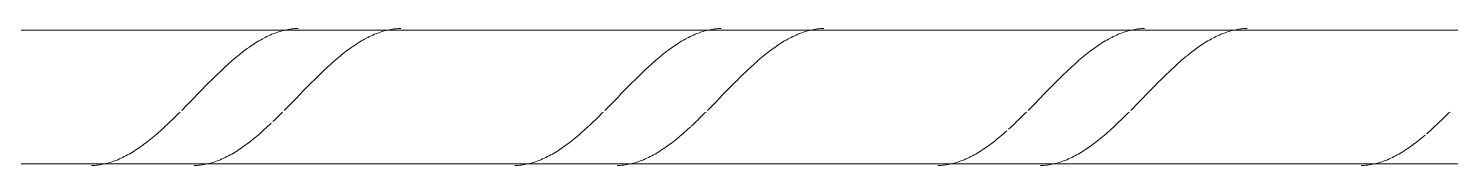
# Model space of a CAD drawing. Header units: inches. Extents: x -15746 to 650, y -81 to 12338.
# Drawn here: x -15741.09 to -15735.77, y -48.68 to -48.16 of the extents above; entities that cross this region are included whole.
import ezdxf

# ---------------------------------------------------------------- set-up
doc = ezdxf.new("R2010")
doc.units = ezdxf.units.IN
doc.header["$MEASUREMENT"] = 0
doc.layers.add('A-WALL', color=113, linetype='Continuous', lineweight=13)
doc.layers.add('A-WALL-PATT', color=111, linetype='Continuous', lineweight=18)

# ---------------------------------------------------------------- blocks, each defined once
blk = doc.blocks.new('FP_240-DETAIL - AT CMU SHELF AT RAMP')
at = {"layer": 'A-WALL', "lineweight": 18}
for p, q in [((17001.1021, -48.1689), (16982.1021, -48.1689)), ((16982.1021, -48.6689), (17001.1021, -48.6689))]:
    blk.add_line(p, q, dxfattribs=at)
at = {"layer": 'A-WALL-PATT', "lineweight": 9}
for p, q in [((16986.1345, -48.1675), (16986.1406, -48.1664)), ((16986.1406, -48.1664), (16986.1467, -48.1654)), ((16986.1467, -48.1654), (16986.1529, -48.1645)), ((16986.1529, -48.1645), (16986.159, -48.1638)), ((16986.159, -48.1638), (16986.1651, -48.1633)), ((16986.1651, -48.1633), (16986.1713, -48.1629)), ((16986.1713, -48.1629), (16986.1774, -48.1627)), ((16986.5184, -48.1675), (16986.5245, -48.1664)), ((16986.5245, -48.1664), (16986.5307, -48.1654)), ((16986.5307, -48.1654), (16986.5368, -48.1645)), ((16986.5368, -48.1645), (16986.5429, -48.1638)), ((16986.5429, -48.1638), (16986.5491, -48.1633)), ((16986.5491, -48.1633), (16986.5552, -48.1629)), ((16986.5552, -48.1629), (16986.5613, -48.1627)), ((16987.7184, -48.1675), (16987.7245, -48.1664)), ((16987.7245, -48.1664), (16987.7307, -48.1654)), ((16987.7307, -48.1654), (16987.7368, -48.1645)), ((16987.7368, -48.1645), (16987.7429, -48.1638)), ((16987.7429, -48.1638), (16987.7491, -48.1633)), ((16987.7491, -48.1633), (16987.7552, -48.1629)), ((16987.7552, -48.1629), (16987.7613, -48.1627)), ((16988.1023, -48.1675), (16988.1084, -48.1664)), ((16988.1084, -48.1664), (16988.1146, -48.1654)), ((16988.1146, -48.1654), (16988.1207, -48.1645)), ((16988.1207, -48.1645), (16988.1268, -48.1638)), ((16988.1268, -48.1638), (16988.133, -48.1633)), ((16988.133, -48.1633), (16988.1391, -48.1629)), ((16988.1391, -48.1629), (16988.1453, -48.1627)), ((16989.3023, -48.1675), (16989.3084, -48.1664)), ((16989.3084, -48.1664), (16989.3146, -48.1654)), ((16989.3146, -48.1654), (16989.3207, -48.1645)), ((16989.3207, -48.1645), (16989.3268, -48.1638)), ((16989.3268, -48.1638), (16989.333, -48.1633)), ((16989.333, -48.1633), (16989.3391, -48.1629)), ((16989.3391, -48.1629), (16989.3453, -48.1627)), ((16989.6862, -48.1675), (16989.6924, -48.1664)), ((16989.6924, -48.1664), (16989.6985, -48.1654)), ((16989.6985, -48.1654), (16989.7046, -48.1645)), ((16989.7046, -48.1645), (16989.7108, -48.1638)), ((16989.7108, -48.1638), (16989.7169, -48.1633)), ((16989.7169, -48.1633), (16989.723, -48.1629)), ((16989.723, -48.1629), (16989.7292, -48.1627)), ((16986.0117, -48.2208), (16986.0179, -48.2169)), ((16986.0179, -48.2169), (16986.024, -48.213)), ((16986.024, -48.213), (16986.0302, -48.2094)), ((16986.0302, -48.2094), (16986.0363, -48.2058)), ((16986.0363, -48.2058), (16986.0424, -48.2024)), ((16986.0424, -48.2024), (16986.047, -48.1999)), ((16986.0486, -48.1991), (16986.0547, -48.1959)), ((16986.0547, -48.1959), (16986.0608, -48.1929)), ((16986.0608, -48.1929), (16986.067, -48.19)), ((16986.067, -48.19), (16986.0731, -48.1872)), ((16986.0731, -48.1872), (16986.0792, -48.1846)), ((16986.0792, -48.1846), (16986.0854, -48.1821)), ((16986.0854, -48.1821), (16986.0915, -48.1798)), ((16986.0915, -48.1798), (16986.0976, -48.1776)), ((16986.0976, -48.1776), (16986.1038, -48.1755)), ((16986.1038, -48.1755), (16986.1099, -48.1736)), ((16986.1099, -48.1736), (16986.1161, -48.1719)), ((16986.1161, -48.1719), (16986.1222, -48.1703)), ((16986.1222, -48.1703), (16986.1283, -48.1688)), ((16986.1283, -48.1688), (16986.1345, -48.1675)), ((16986.3957, -48.2208), (16986.4018, -48.2169)), ((16986.4018, -48.2169), (16986.4079, -48.213)), ((16986.4079, -48.213), (16986.4141, -48.2094)), ((16986.4141, -48.2094), (16986.4202, -48.2058)), ((16986.4202, -48.2058), (16986.4263, -48.2024)), ((16986.4263, -48.2024), (16986.4309, -48.1999)), ((16986.4325, -48.1991), (16986.4386, -48.1959)), ((16986.4386, -48.1959), (16986.4447, -48.1929)), ((16986.4447, -48.1929), (16986.4509, -48.19)), ((16986.4509, -48.19), (16986.457, -48.1872)), ((16986.457, -48.1872), (16986.4632, -48.1846)), ((16986.4632, -48.1846), (16986.4693, -48.1821)), ((16986.4693, -48.1821), (16986.4754, -48.1798)), ((16986.4754, -48.1798), (16986.4816, -48.1776)), ((16986.4816, -48.1776), (16986.4877, -48.1755)), ((16986.4877, -48.1755), (16986.4938, -48.1736)), ((16986.4938, -48.1736), (16986.5, -48.1719)), ((16986.5, -48.1719), (16986.5061, -48.1703)), ((16986.5061, -48.1703), (16986.5122, -48.1688)), ((16986.5122, -48.1688), (16986.5184, -48.1675)), ((16987.5957, -48.2208), (16987.6018, -48.2169)), ((16987.6018, -48.2169), (16987.6079, -48.213)), ((16987.6079, -48.213), (16987.6141, -48.2094)), ((16987.6141, -48.2094), (16987.6202, -48.2058)), ((16987.6202, -48.2058), (16987.6263, -48.2024)), ((16987.6263, -48.2024), (16987.6309, -48.1999)), ((16987.6325, -48.1991), (16987.6386, -48.1959)), ((16987.6386, -48.1959), (16987.6447, -48.1929)), ((16987.6447, -48.1929), (16987.6509, -48.19)), ((16987.6509, -48.19), (16987.657, -48.1872)), ((16987.657, -48.1872), (16987.6632, -48.1846)), ((16987.6632, -48.1846), (16987.6693, -48.1821)), ((16987.6693, -48.1821), (16987.6754, -48.1798)), ((16987.6754, -48.1798), (16987.6816, -48.1776)), ((16987.6816, -48.1776), (16987.6877, -48.1755)), ((16987.6877, -48.1755), (16987.6938, -48.1736)), ((16987.6938, -48.1736), (16987.7, -48.1719)), ((16987.7, -48.1719), (16987.7061, -48.1703)), ((16987.7061, -48.1703), (16987.7122, -48.1688)), ((16987.7122, -48.1688), (16987.7184, -48.1675)), ((16987.9796, -48.2208), (16987.9857, -48.2169)), ((16987.9857, -48.2169), (16987.9919, -48.213)), ((16987.9919, -48.213), (16987.998, -48.2094)), ((16987.998, -48.2094), (16988.0041, -48.2058)), ((16988.0041, -48.2058), (16988.0103, -48.2024)), ((16988.0103, -48.2024), (16988.0148, -48.1999)), ((16988.0164, -48.1991), (16988.0225, -48.1959)), ((16988.0225, -48.1959), (16988.0287, -48.1929)), ((16988.0287, -48.1929), (16988.0348, -48.19)), ((16988.0348, -48.19), (16988.0409, -48.1872)), ((16988.0409, -48.1872), (16988.0471, -48.1846)), ((16988.0471, -48.1846), (16988.0532, -48.1821)), ((16988.0532, -48.1821), (16988.0593, -48.1798)), ((16988.0593, -48.1798), (16988.0655, -48.1776)), ((16988.0655, -48.1776), (16988.0716, -48.1755)), ((16988.0716, -48.1755), (16988.0778, -48.1736)), ((16988.0778, -48.1736), (16988.0839, -48.1719)), ((16988.0839, -48.1719), (16988.09, -48.1703)), ((16988.09, -48.1703), (16988.0962, -48.1688)), ((16988.0962, -48.1688), (16988.1023, -48.1675)), ((16989.1796, -48.2208), (16989.1857, -48.2169)), ((16989.1857, -48.2169), (16989.1919, -48.213)), ((16989.1919, -48.213), (16989.198, -48.2094)), ((16989.198, -48.2094), (16989.2041, -48.2058)), ((16989.2041, -48.2058), (16989.2103, -48.2024)), ((16989.2103, -48.2024), (16989.2148, -48.1999)), ((16989.2164, -48.1991), (16989.2225, -48.1959)), ((16989.2225, -48.1959), (16989.2287, -48.1929)), ((16989.2287, -48.1929), (16989.2348, -48.19)), ((16989.2348, -48.19), (16989.2409, -48.1872)), ((16989.2409, -48.1872), (16989.2471, -48.1846)), ((16989.2471, -48.1846), (16989.2532, -48.1821)), ((16989.2532, -48.1821), (16989.2593, -48.1798)), ((16989.2593, -48.1798), (16989.2655, -48.1776)), ((16989.2655, -48.1776), (16989.2716, -48.1755)), ((16989.2716, -48.1755), (16989.2778, -48.1736)), ((16989.2778, -48.1736), (16989.2839, -48.1719)), ((16989.2839, -48.1719), (16989.29, -48.1703)), ((16989.29, -48.1703), (16989.2962, -48.1688)), ((16989.2962, -48.1688), (16989.3023, -48.1675)), ((16989.5635, -48.2208), (16989.5696, -48.2169)), ((16989.5696, -48.2169), (16989.5758, -48.213)), ((16989.5758, -48.213), (16989.5819, -48.2094)), ((16989.5819, -48.2094), (16989.588, -48.2058)), ((16989.588, -48.2058), (16989.5942, -48.2024)), ((16989.5942, -48.2024), (16989.5987, -48.1999)), ((16989.6003, -48.1991), (16989.6065, -48.1959)), ((16989.6065, -48.1959), (16989.6126, -48.1929)), ((16989.6126, -48.1929), (16989.6187, -48.19)), ((16989.6187, -48.19), (16989.6249, -48.1872)), ((16989.6249, -48.1872), (16989.631, -48.1846)), ((16989.631, -48.1846), (16989.6371, -48.1821)), ((16989.6371, -48.1821), (16989.6433, -48.1798)), ((16989.6433, -48.1798), (16989.6494, -48.1776)), ((16989.6494, -48.1776), (16989.6555, -48.1755)), ((16989.6555, -48.1755), (16989.6617, -48.1736)), ((16989.6617, -48.1736), (16989.6678, -48.1719)), ((16989.6678, -48.1719), (16989.6739, -48.1703)), ((16989.6739, -48.1703), (16989.6801, -48.1688)), ((16989.6801, -48.1688), (16989.6862, -48.1675)), ((16985.9381, -48.2765), (16985.9442, -48.2713)), ((16985.9442, -48.2713), (16985.9504, -48.2662)), ((16985.9504, -48.2662), (16985.9565, -48.2612)), ((16985.9565, -48.2612), (16985.9627, -48.2563)), ((16985.9627, -48.2563), (16985.9688, -48.2515)), ((16985.9688, -48.2515), (16985.9749, -48.2468)), ((16985.9749, -48.2468), (16985.9811, -48.2422)), ((16985.9811, -48.2422), (16985.9872, -48.2377)), ((16985.9872, -48.2377), (16985.9915, -48.2346)), ((16985.9933, -48.2333), (16985.9995, -48.229)), ((16985.9995, -48.229), (16986.0056, -48.2248)), ((16986.0056, -48.2248), (16986.0117, -48.2208)), ((16986.322, -48.2765), (16986.3282, -48.2713)), ((16986.3282, -48.2713), (16986.3343, -48.2662)), ((16986.3343, -48.2662), (16986.3404, -48.2612)), ((16986.3404, -48.2612), (16986.3466, -48.2563)), ((16986.3466, -48.2563), (16986.3527, -48.2515)), ((16986.3527, -48.2515), (16986.3588, -48.2468)), ((16986.3588, -48.2468), (16986.365, -48.2422)), ((16986.365, -48.2422), (16986.3709, -48.2378)), ((16986.3711, -48.2377), (16986.3773, -48.2333)), ((16986.3773, -48.2333), (16986.3834, -48.229)), ((16986.3834, -48.229), (16986.3895, -48.2248)), ((16986.3895, -48.2248), (16986.3957, -48.2208)), ((16987.522, -48.2765), (16987.5282, -48.2713)), ((16987.5282, -48.2713), (16987.5343, -48.2662)), ((16987.5343, -48.2662), (16987.5404, -48.2612)), ((16987.5404, -48.2612), (16987.5466, -48.2563)), ((16987.5466, -48.2563), (16987.5527, -48.2515)), ((16987.5527, -48.2515), (16987.5573, -48.2479)), ((16987.5588, -48.2468), (16987.565, -48.2422)), ((16987.565, -48.2422), (16987.5711, -48.2377)), ((16987.5711, -48.2377), (16987.5773, -48.2333)), ((16987.5773, -48.2333), (16987.5834, -48.229)), ((16987.5834, -48.229), (16987.5895, -48.2248)), ((16987.5895, -48.2248), (16987.5957, -48.2208)), ((16987.9059, -48.2765), (16987.9121, -48.2713)), ((16987.9121, -48.2713), (16987.9182, -48.2662)), ((16987.9182, -48.2662), (16987.9244, -48.2612)), ((16987.9244, -48.2612), (16987.9305, -48.2563)), ((16987.9305, -48.2563), (16987.9366, -48.2515)), ((16987.937, -48.2512), (16987.9428, -48.2468)), ((16987.9428, -48.2468), (16987.9489, -48.2422)), ((16987.9489, -48.2422), (16987.955, -48.2377)), ((16987.955, -48.2377), (16987.9612, -48.2333)), ((16987.9612, -48.2333), (16987.9673, -48.229)), ((16987.9673, -48.229), (16987.9734, -48.2248)), ((16987.9734, -48.2248), (16987.9796, -48.2208)), ((16989.1059, -48.2765), (16989.1121, -48.2713)), ((16989.1121, -48.2713), (16989.1182, -48.2662)), ((16989.1182, -48.2662), (16989.1243, -48.2613)), ((16989.1244, -48.2612), (16989.1305, -48.2563)), ((16989.1305, -48.2563), (16989.1366, -48.2515)), ((16989.1366, -48.2515), (16989.1428, -48.2468)), ((16989.1428, -48.2468), (16989.1489, -48.2422)), ((16989.1489, -48.2422), (16989.155, -48.2377)), ((16989.155, -48.2377), (16989.1612, -48.2333)), ((16989.1612, -48.2333), (16989.1673, -48.229)), ((16989.1673, -48.229), (16989.1734, -48.2248)), ((16989.1734, -48.2248), (16989.1796, -48.2208)), ((16989.4899, -48.2765), (16989.496, -48.2713)), ((16989.496, -48.2713), (16989.5021, -48.2662)), ((16989.5042, -48.2645), (16989.5083, -48.2612)), ((16989.5083, -48.2612), (16989.5144, -48.2563)), ((16989.5144, -48.2563), (16989.5205, -48.2515)), ((16989.5205, -48.2515), (16989.5267, -48.2468)), ((16989.5267, -48.2468), (16989.5328, -48.2422)), ((16989.5328, -48.2422), (16989.539, -48.2377)), ((16989.539, -48.2377), (16989.5451, -48.2333)), ((16989.5451, -48.2333), (16989.5512, -48.229)), ((16989.5512, -48.229), (16989.5574, -48.2248)), ((16989.5574, -48.2248), (16989.5635, -48.2208)), ((16985.8829, -48.3267), (16985.889, -48.3208)), ((16985.889, -48.3208), (16985.8952, -48.315)), ((16985.8952, -48.315), (16985.9013, -48.3093)), ((16985.9013, -48.3093), (16985.9074, -48.3037)), ((16985.9074, -48.3037), (16985.9136, -48.2981)), ((16985.9136, -48.2981), (16985.9197, -48.2926)), ((16985.9197, -48.2926), (16985.9258, -48.2871)), ((16985.9258, -48.2871), (16985.932, -48.2818)), ((16985.932, -48.2818), (16985.9381, -48.2765)), ((16986.2668, -48.3267), (16986.2729, -48.3208)), ((16986.2729, -48.3208), (16986.2791, -48.315)), ((16986.2791, -48.315), (16986.2852, -48.3093)), ((16986.2852, -48.3093), (16986.2914, -48.3037)), ((16986.2914, -48.3037), (16986.2975, -48.2981)), ((16986.2975, -48.2981), (16986.3036, -48.2926)), ((16986.3036, -48.2926), (16986.3098, -48.2871)), ((16986.3098, -48.2871), (16986.3159, -48.2818)), ((16986.3159, -48.2818), (16986.322, -48.2765)), ((16987.4668, -48.3267), (16987.4729, -48.3208)), ((16987.4729, -48.3208), (16987.4791, -48.315)), ((16987.4791, -48.315), (16987.4852, -48.3093)), ((16987.4852, -48.3093), (16987.4914, -48.3037)), ((16987.4914, -48.3037), (16987.4975, -48.2981)), ((16987.4975, -48.2981), (16987.5036, -48.2926)), ((16987.5036, -48.2926), (16987.5098, -48.2871)), ((16987.5098, -48.2871), (16987.5159, -48.2818)), ((16987.5159, -48.2818), (16987.522, -48.2765)), ((16987.8507, -48.3267), (16987.8569, -48.3208)), ((16987.8569, -48.3208), (16987.863, -48.315)), ((16987.863, -48.315), (16987.8691, -48.3093)), ((16987.8691, -48.3093), (16987.8753, -48.3037)), ((16987.8753, -48.3037), (16987.8814, -48.2981)), ((16987.8814, -48.2981), (16987.8875, -48.2926)), ((16987.8875, -48.2926), (16987.8937, -48.2871)), ((16987.8937, -48.2871), (16987.8998, -48.2818)), ((16987.8998, -48.2818), (16987.9059, -48.2765)), ((16989.0507, -48.3267), (16989.0569, -48.3208)), ((16989.0569, -48.3208), (16989.063, -48.315)), ((16989.063, -48.315), (16989.0691, -48.3093)), ((16989.0691, -48.3093), (16989.0753, -48.3037)), ((16989.0753, -48.3037), (16989.0814, -48.2981)), ((16989.0814, -48.2981), (16989.0875, -48.2926)), ((16989.0875, -48.2926), (16989.0937, -48.2871)), ((16989.0937, -48.2871), (16989.0998, -48.2818)), ((16989.0998, -48.2818), (16989.1059, -48.2765)), ((16989.4346, -48.3267), (16989.4408, -48.3208)), ((16989.4408, -48.3208), (16989.4469, -48.315)), ((16989.4469, -48.315), (16989.4531, -48.3093)), ((16989.4531, -48.3093), (16989.4592, -48.3037)), ((16989.4592, -48.3037), (16989.4653, -48.2981)), ((16989.4653, -48.2981), (16989.4715, -48.2926)), ((16989.4715, -48.2926), (16989.4776, -48.2871)), ((16989.4776, -48.2871), (16989.4837, -48.2818)), ((16989.4837, -48.2818), (16989.4899, -48.2765)), ((16985.8277, -48.3813), (16985.8338, -48.3751)), ((16985.8338, -48.3751), (16985.8399, -48.3689)), ((16985.8399, -48.3689), (16985.8461, -48.3627)), ((16985.8461, -48.3627), (16985.8522, -48.3566)), ((16985.8522, -48.3566), (16985.8583, -48.3505)), ((16985.8583, -48.3505), (16985.8645, -48.3445)), ((16985.8645, -48.3445), (16985.8706, -48.3385)), ((16985.8706, -48.3385), (16985.8768, -48.3326)), ((16985.8768, -48.3326), (16985.8829, -48.3267)), ((16986.2116, -48.3813), (16986.2177, -48.3751)), ((16986.2177, -48.3751), (16986.2239, -48.3689)), ((16986.2239, -48.3689), (16986.23, -48.3627)), ((16986.23, -48.3627), (16986.2361, -48.3566)), ((16986.2361, -48.3566), (16986.2423, -48.3505)), ((16986.2423, -48.3505), (16986.2484, -48.3445)), ((16986.2484, -48.3445), (16986.2545, -48.3385)), ((16986.2545, -48.3385), (16986.2607, -48.3326)), ((16986.2607, -48.3326), (16986.2668, -48.3267)), ((16987.4116, -48.3813), (16987.4177, -48.3751)), ((16987.4177, -48.3751), (16987.4239, -48.3689)), ((16987.4239, -48.3689), (16987.43, -48.3627)), ((16987.43, -48.3627), (16987.4361, -48.3566)), ((16987.4361, -48.3566), (16987.4423, -48.3505)), ((16987.4423, -48.3505), (16987.4484, -48.3445)), ((16987.4484, -48.3445), (16987.4545, -48.3385)), ((16987.4545, -48.3385), (16987.4607, -48.3326)), ((16987.4607, -48.3326), (16987.4668, -48.3267)), ((16987.7955, -48.3813), (16987.8016, -48.3751)), ((16987.8016, -48.3751), (16987.8078, -48.3689)), ((16987.8078, -48.3689), (16987.8139, -48.3627)), ((16987.8139, -48.3627), (16987.82, -48.3566)), ((16987.82, -48.3566), (16987.8262, -48.3505)), ((16987.8262, -48.3505), (16987.8323, -48.3445)), ((16987.8323, -48.3445), (16987.8385, -48.3385)), ((16987.8385, -48.3385), (16987.8446, -48.3326)), ((16987.8446, -48.3326), (16987.8507, -48.3267)), ((16988.9955, -48.3813), (16989.0016, -48.3751)), ((16989.0016, -48.3751), (16989.0078, -48.3689)), ((16989.0078, -48.3689), (16989.0139, -48.3627)), ((16989.0139, -48.3627), (16989.02, -48.3566)), ((16989.02, -48.3566), (16989.0262, -48.3505)), ((16989.0262, -48.3505), (16989.0323, -48.3445)), ((16989.0323, -48.3445), (16989.0385, -48.3385)), ((16989.0385, -48.3385), (16989.0446, -48.3326)), ((16989.0446, -48.3326), (16989.0507, -48.3267)), ((16989.3794, -48.3813), (16989.3856, -48.3751)), ((16989.3856, -48.3751), (16989.3917, -48.3689)), ((16989.3917, -48.3689), (16989.3978, -48.3627)), ((16989.3978, -48.3627), (16989.404, -48.3566)), ((16989.404, -48.3566), (16989.4101, -48.3505)), ((16989.4101, -48.3505), (16989.4162, -48.3445)), ((16989.4162, -48.3445), (16989.4224, -48.3385)), ((16989.4224, -48.3385), (16989.4285, -48.3326)), ((16989.4285, -48.3326), (16989.4346, -48.3267)), ((16985.7724, -48.4377), (16985.7786, -48.4315)), ((16985.7786, -48.4315), (16985.7847, -48.4252)), ((16985.7847, -48.4252), (16985.7908, -48.4189)), ((16985.7908, -48.4189), (16985.797, -48.4126)), ((16985.797, -48.4126), (16985.8031, -48.4063)), ((16985.8031, -48.4063), (16985.8093, -48.4)), ((16985.8093, -48.4), (16985.8154, -48.3938)), ((16985.8154, -48.3938), (16985.8215, -48.3875)), ((16985.8215, -48.3875), (16985.8277, -48.3813)), ((16986.1564, -48.4377), (16986.1625, -48.4315)), ((16986.1625, -48.4315), (16986.1686, -48.4252)), ((16986.1686, -48.4252), (16986.1748, -48.4189)), ((16986.1748, -48.4189), (16986.1809, -48.4126)), ((16986.1809, -48.4126), (16986.187, -48.4063)), ((16986.187, -48.4063), (16986.1932, -48.4)), ((16986.1932, -48.4), (16986.1993, -48.3938)), ((16986.1993, -48.3938), (16986.2054, -48.3875)), ((16986.2054, -48.3875), (16986.2116, -48.3813)), ((16987.3564, -48.4377), (16987.3625, -48.4315)), ((16987.3625, -48.4315), (16987.3686, -48.4252)), ((16987.3686, -48.4252), (16987.3748, -48.4189)), ((16987.3748, -48.4189), (16987.3809, -48.4126)), ((16987.3809, -48.4126), (16987.387, -48.4063)), ((16987.387, -48.4063), (16987.3932, -48.4)), ((16987.3932, -48.4), (16987.3993, -48.3938)), ((16987.3993, -48.3938), (16987.4054, -48.3875)), ((16987.4054, -48.3875), (16987.4116, -48.3813)), ((16987.7403, -48.4377), (16987.7464, -48.4315)), ((16987.7464, -48.4315), (16987.7526, -48.4252)), ((16987.7526, -48.4252), (16987.7587, -48.4189)), ((16987.7587, -48.4189), (16987.7648, -48.4126)), ((16987.7648, -48.4126), (16987.771, -48.4063)), ((16987.771, -48.4063), (16987.7771, -48.4)), ((16987.7771, -48.4), (16987.7832, -48.3938)), ((16987.7832, -48.3938), (16987.7894, -48.3875)), ((16987.7894, -48.3875), (16987.7955, -48.3813)), ((16988.9403, -48.4377), (16988.9464, -48.4315)), ((16988.9464, -48.4315), (16988.9526, -48.4252)), ((16988.9526, -48.4252), (16988.9587, -48.4189)), ((16988.9587, -48.4189), (16988.9648, -48.4126)), ((16988.9648, -48.4126), (16988.971, -48.4063)), ((16988.971, -48.4063), (16988.9771, -48.4)), ((16988.9771, -48.4), (16988.9832, -48.3938)), ((16988.9832, -48.3938), (16988.9894, -48.3875)), ((16988.9894, -48.3875), (16988.9955, -48.3813)), ((16989.3242, -48.4377), (16989.3303, -48.4315)), ((16989.3303, -48.4315), (16989.3365, -48.4252)), ((16989.3365, -48.4252), (16989.3426, -48.4189)), ((16989.3426, -48.4189), (16989.3487, -48.4126)), ((16989.3487, -48.4126), (16989.3549, -48.4063)), ((16989.3549, -48.4063), (16989.361, -48.4)), ((16989.361, -48.4), (16989.3672, -48.3938)), ((16989.3672, -48.3938), (16989.3733, -48.3875)), ((16989.3733, -48.3875), (16989.3794, -48.3813)), ((16985.7234, -48.4872), (16985.7295, -48.4812)), ((16985.7295, -48.4812), (16985.7356, -48.475)), ((16985.7418, -48.4689), (16985.7479, -48.4627)), ((16985.7479, -48.4627), (16985.754, -48.4565)), ((16985.754, -48.4565), (16985.7602, -48.4503)), ((16985.7602, -48.4503), (16985.7663, -48.444)), ((16985.7663, -48.444), (16985.7724, -48.4377)), ((16986.1073, -48.4872), (16986.1134, -48.4812)), ((16986.1134, -48.4812), (16986.1195, -48.475)), ((16986.1257, -48.4689), (16986.1318, -48.4627)), ((16986.1318, -48.4627), (16986.138, -48.4565)), ((16986.138, -48.4565), (16986.1441, -48.4503)), ((16986.1441, -48.4503), (16986.1502, -48.444)), ((16986.1502, -48.444), (16986.1564, -48.4377)), ((16987.3073, -48.4872), (16987.3134, -48.4812)), ((16987.3134, -48.4812), (16987.3195, -48.475)), ((16987.3257, -48.4689), (16987.3318, -48.4627)), ((16987.3318, -48.4627), (16987.338, -48.4565)), ((16987.338, -48.4565), (16987.3441, -48.4503)), ((16987.3441, -48.4503), (16987.3502, -48.444)), ((16987.3502, -48.444), (16987.3564, -48.4377)), ((16987.6912, -48.4872), (16987.6973, -48.4812)), ((16987.6973, -48.4812), (16987.7035, -48.475)), ((16987.7096, -48.4689), (16987.7157, -48.4627)), ((16987.7157, -48.4627), (16987.7219, -48.4565)), ((16987.7219, -48.4565), (16987.728, -48.4503)), ((16987.728, -48.4503), (16987.7341, -48.444)), ((16987.7341, -48.444), (16987.7403, -48.4377)), ((16988.8912, -48.4872), (16988.8973, -48.4812)), ((16988.8973, -48.4812), (16988.9035, -48.475)), ((16988.9096, -48.4689), (16988.9157, -48.4627)), ((16988.9157, -48.4627), (16988.9219, -48.4565)), ((16988.9219, -48.4565), (16988.928, -48.4503)), ((16988.928, -48.4503), (16988.9341, -48.444)), ((16988.9341, -48.444), (16988.9403, -48.4377)), ((16989.2751, -48.4872), (16989.2812, -48.4812)), ((16989.2812, -48.4812), (16989.2874, -48.475)), ((16989.2935, -48.4689), (16989.2997, -48.4627)), ((16989.2997, -48.4627), (16989.3058, -48.4565)), ((16989.3058, -48.4565), (16989.3119, -48.4503)), ((16989.3119, -48.4503), (16989.3181, -48.444)), ((16989.3181, -48.444), (16989.3242, -48.4377)), ((16990.4751, -48.4872), (16990.4812, -48.4812)), ((16990.4812, -48.4812), (16990.4874, -48.475)), ((16985.6681, -48.5397), (16985.6743, -48.5341)), ((16985.6743, -48.5341), (16985.6804, -48.5285)), ((16985.6804, -48.5285), (16985.6865, -48.5227)), ((16985.6865, -48.5227), (16985.6927, -48.517)), ((16985.6927, -48.517), (16985.6988, -48.5111)), ((16985.6992, -48.5107), (16985.7049, -48.5052)), ((16985.7049, -48.5052), (16985.7111, -48.4993)), ((16985.7111, -48.4993), (16985.7172, -48.4933)), ((16985.7172, -48.4933), (16985.7234, -48.4872)), ((16986.052, -48.5397), (16986.0582, -48.5341)), ((16986.0582, -48.5341), (16986.0643, -48.5285)), ((16986.0643, -48.5285), (16986.0705, -48.5227)), ((16986.0705, -48.5227), (16986.0766, -48.517)), ((16986.0827, -48.5111), (16986.0889, -48.5052)), ((16986.0889, -48.5052), (16986.095, -48.4993)), ((16986.095, -48.4993), (16986.1011, -48.4933)), ((16986.1011, -48.4933), (16986.1073, -48.4872)), ((16987.252, -48.5397), (16987.2582, -48.5341)), ((16987.2582, -48.5341), (16987.2643, -48.5285)), ((16987.2664, -48.5266), (16987.2705, -48.5227)), ((16987.2705, -48.5227), (16987.2766, -48.517)), ((16987.2766, -48.517), (16987.2827, -48.5111)), ((16987.2827, -48.5111), (16987.2889, -48.5052)), ((16987.2889, -48.5052), (16987.295, -48.4993)), ((16987.295, -48.4993), (16987.3011, -48.4933)), ((16987.3011, -48.4933), (16987.3073, -48.4872)), ((16987.636, -48.5397), (16987.6421, -48.5341)), ((16987.6421, -48.5341), (16987.6462, -48.5304)), ((16987.6482, -48.5285), (16987.6544, -48.5227)), ((16987.6544, -48.5227), (16987.6605, -48.517)), ((16987.6605, -48.517), (16987.6666, -48.5111)), ((16987.6666, -48.5111), (16987.6728, -48.5052)), ((16987.6728, -48.5052), (16987.6789, -48.4993)), ((16987.6789, -48.4993), (16987.6851, -48.4933)), ((16987.6851, -48.4933), (16987.6912, -48.4872)), ((16988.836, -48.5397), (16988.8421, -48.5341)), ((16988.8421, -48.5341), (16988.8482, -48.5285)), ((16988.8482, -48.5285), (16988.8544, -48.5227)), ((16988.8544, -48.5227), (16988.8605, -48.517)), ((16988.8605, -48.517), (16988.8666, -48.5111)), ((16988.8666, -48.5111), (16988.8728, -48.5052)), ((16988.8728, -48.5052), (16988.8789, -48.4993)), ((16988.8789, -48.4993), (16988.8851, -48.4933)), ((16988.8851, -48.4933), (16988.8912, -48.4872)), ((16989.2199, -48.5397), (16989.226, -48.5341)), ((16989.226, -48.5341), (16989.2322, -48.5285)), ((16989.2322, -48.5285), (16989.2383, -48.5227)), ((16989.2383, -48.5227), (16989.2444, -48.517)), ((16989.2444, -48.517), (16989.2506, -48.5111)), ((16989.2506, -48.5111), (16989.2567, -48.5052)), ((16989.2567, -48.5052), (16989.2628, -48.4993)), ((16989.2628, -48.4993), (16989.269, -48.4933)), ((16989.269, -48.4933), (16989.2751, -48.4872)), ((16990.4199, -48.5397), (16990.426, -48.5341)), ((16990.426, -48.5341), (16990.4322, -48.5285)), ((16990.4322, -48.5285), (16990.4383, -48.5227)), ((16990.4383, -48.5227), (16990.4444, -48.517)), ((16990.4444, -48.517), (16990.4506, -48.5111)), ((16990.4506, -48.5111), (16990.4567, -48.5052)), ((16990.4567, -48.5052), (16990.4628, -48.4993)), ((16990.4628, -48.4993), (16990.469, -48.4933)), ((16990.469, -48.4933), (16990.4751, -48.4872)), ((16985.6006, -48.5956), (16985.6068, -48.591)), ((16985.6068, -48.591), (16985.6129, -48.5863)), ((16985.6129, -48.5863), (16985.619, -48.5815)), ((16985.619, -48.5815), (16985.6252, -48.5766)), ((16985.6252, -48.5766), (16985.6313, -48.5716)), ((16985.6313, -48.5716), (16985.6375, -48.5665)), ((16985.6375, -48.5665), (16985.6436, -48.5613)), ((16985.6436, -48.5613), (16985.6497, -48.556)), ((16985.6497, -48.556), (16985.6559, -48.5506)), ((16985.6559, -48.5506), (16985.662, -48.5452)), ((16985.662, -48.5452), (16985.6681, -48.5397)), ((16985.9846, -48.5956), (16985.9907, -48.591)), ((16985.9907, -48.591), (16985.9968, -48.5863)), ((16985.9968, -48.5863), (16986.003, -48.5815)), ((16986.003, -48.5815), (16986.0091, -48.5766)), ((16986.0091, -48.5766), (16986.0152, -48.5716)), ((16986.0152, -48.5716), (16986.0214, -48.5665)), ((16986.0214, -48.5665), (16986.0275, -48.5613)), ((16986.0275, -48.5613), (16986.0336, -48.556)), ((16986.0336, -48.556), (16986.0398, -48.5506)), ((16986.0398, -48.5506), (16986.0459, -48.5452)), ((16986.0459, -48.5452), (16986.052, -48.5397)), ((16987.1846, -48.5956), (16987.1907, -48.591)), ((16987.1907, -48.591), (16987.1968, -48.5863)), ((16987.1968, -48.5863), (16987.203, -48.5815)), ((16987.203, -48.5815), (16987.2091, -48.5766)), ((16987.2091, -48.5766), (16987.2152, -48.5716)), ((16987.2152, -48.5716), (16987.2214, -48.5665)), ((16987.2214, -48.5665), (16987.2275, -48.5613)), ((16987.2275, -48.5613), (16987.2336, -48.556)), ((16987.2336, -48.556), (16987.2398, -48.5506)), ((16987.2398, -48.5506), (16987.2459, -48.5452)), ((16987.2459, -48.5452), (16987.252, -48.5397)), ((16987.5685, -48.5956), (16987.5746, -48.591)), ((16987.5746, -48.591), (16987.5807, -48.5863)), ((16987.5807, -48.5863), (16987.5869, -48.5815)), ((16987.5869, -48.5815), (16987.593, -48.5766)), ((16987.593, -48.5766), (16987.5992, -48.5716)), ((16987.5992, -48.5716), (16987.6053, -48.5665)), ((16987.6053, -48.5665), (16987.6114, -48.5613)), ((16987.6114, -48.5613), (16987.6176, -48.556)), ((16987.6176, -48.556), (16987.6237, -48.5506)), ((16987.6237, -48.5506), (16987.6298, -48.5452)), ((16987.6298, -48.5452), (16987.636, -48.5397)), ((16988.7685, -48.5956), (16988.7746, -48.591)), ((16988.7746, -48.591), (16988.7807, -48.5863)), ((16988.7807, -48.5863), (16988.7869, -48.5815)), ((16988.7869, -48.5815), (16988.793, -48.5766)), ((16988.793, -48.5766), (16988.7992, -48.5716)), ((16988.7992, -48.5716), (16988.8053, -48.5665)), ((16988.8053, -48.5665), (16988.8114, -48.5613)), ((16988.8114, -48.5613), (16988.8176, -48.556)), ((16988.8176, -48.556), (16988.8237, -48.5506)), ((16988.8237, -48.5506), (16988.8298, -48.5452)), ((16989.1524, -48.5956), (16989.1585, -48.591)), ((16989.1585, -48.591), (16989.1647, -48.5863)), ((16989.1647, -48.5863), (16989.1708, -48.5815)), ((16989.1708, -48.5815), (16989.1769, -48.5766)), ((16989.1769, -48.5766), (16989.1831, -48.5716)), ((16989.1831, -48.5716), (16989.1892, -48.5665)), ((16989.1892, -48.5665), (16989.1953, -48.5613)), ((16989.1953, -48.5613), (16989.2015, -48.556)), ((16989.2015, -48.556), (16989.2076, -48.5506)), ((16989.2076, -48.5506), (16989.2126, -48.5462)), ((16989.2138, -48.5452), (16989.2199, -48.5397)), ((16990.3524, -48.5956), (16990.3585, -48.591)), ((16990.3585, -48.591), (16990.3647, -48.5863)), ((16990.3647, -48.5863), (16990.3708, -48.5815)), ((16990.3708, -48.5815), (16990.3769, -48.5766)), ((16990.3769, -48.5766), (16990.3831, -48.5716)), ((16990.3831, -48.5716), (16990.3892, -48.5665)), ((16990.3892, -48.5665), (16990.3953, -48.5613)), ((16990.4015, -48.556), (16990.4076, -48.5506)), ((16990.4076, -48.5506), (16990.4138, -48.5452)), ((16990.4138, -48.5452), (16990.4199, -48.5397)), ((16985.5147, -48.6478), (16985.5209, -48.6449)), ((16985.5209, -48.6449), (16985.527, -48.6419)), ((16985.527, -48.6419), (16985.5331, -48.6387)), ((16985.5331, -48.6387), (16985.5393, -48.6354)), ((16985.5393, -48.6354), (16985.5454, -48.632)), ((16985.5454, -48.632), (16985.5515, -48.6284)), ((16985.5515, -48.6284), (16985.5577, -48.6247)), ((16985.5577, -48.6247), (16985.5638, -48.6209)), ((16985.5638, -48.6209), (16985.57, -48.617)), ((16985.57, -48.617), (16985.5761, -48.6129)), ((16985.5761, -48.6129), (16985.5822, -48.6088)), ((16985.5822, -48.6088), (16985.5884, -48.6045)), ((16985.5884, -48.6045), (16985.5945, -48.6001)), ((16985.5945, -48.6001), (16985.6006, -48.5956)), ((16985.8987, -48.6478), (16985.9048, -48.6449)), ((16985.9048, -48.6449), (16985.9109, -48.6419)), ((16985.9109, -48.6419), (16985.9171, -48.6387)), ((16985.9171, -48.6387), (16985.9232, -48.6354)), ((16985.9232, -48.6354), (16985.9293, -48.632)), ((16985.9293, -48.632), (16985.9355, -48.6284)), ((16985.9355, -48.6284), (16985.9416, -48.6247)), ((16985.9416, -48.6247), (16985.9477, -48.6209)), ((16985.9477, -48.6209), (16985.9539, -48.617)), ((16985.9539, -48.617), (16985.96, -48.6129)), ((16985.96, -48.6129), (16985.9661, -48.6088)), ((16985.9661, -48.6088), (16985.9723, -48.6045)), ((16985.9723, -48.6045), (16985.9784, -48.6001)), ((16985.9784, -48.6001), (16985.9846, -48.5956)), ((16987.0987, -48.6478), (16987.1048, -48.6449)), ((16987.1048, -48.6449), (16987.1109, -48.6419)), ((16987.1109, -48.6419), (16987.1171, -48.6387)), ((16987.1171, -48.6387), (16987.1232, -48.6354)), ((16987.1232, -48.6354), (16987.1293, -48.632)), ((16987.1293, -48.632), (16987.1355, -48.6284)), ((16987.1355, -48.6284), (16987.1416, -48.6247)), ((16987.1416, -48.6247), (16987.1477, -48.6209)), ((16987.1477, -48.6209), (16987.1539, -48.617)), ((16987.1539, -48.617), (16987.16, -48.6129)), ((16987.16, -48.6129), (16987.1661, -48.6088)), ((16987.1661, -48.6088), (16987.1723, -48.6045)), ((16987.1723, -48.6045), (16987.1784, -48.6001)), ((16987.1784, -48.6001), (16987.1846, -48.5956)), ((16987.4826, -48.6478), (16987.4887, -48.6449)), ((16987.4887, -48.6449), (16987.4948, -48.6419)), ((16987.4948, -48.6419), (16987.501, -48.6387)), ((16987.501, -48.6387), (16987.5071, -48.6354)), ((16987.5071, -48.6354), (16987.5133, -48.632)), ((16987.5133, -48.632), (16987.5194, -48.6284)), ((16987.5194, -48.6284), (16987.5255, -48.6247)), ((16987.5255, -48.6247), (16987.5317, -48.6209)), ((16987.5317, -48.6209), (16987.5378, -48.617)), ((16987.5378, -48.617), (16987.5439, -48.6129)), ((16987.5439, -48.6129), (16987.5501, -48.6088)), ((16987.5501, -48.6088), (16987.5562, -48.6045)), ((16987.5562, -48.6045), (16987.5623, -48.6001)), ((16987.5623, -48.6001), (16987.5685, -48.5956)), ((16988.6826, -48.6478), (16988.6887, -48.6449)), ((16988.6887, -48.6449), (16988.6948, -48.6419)), ((16988.6948, -48.6419), (16988.701, -48.6387)), ((16988.701, -48.6387), (16988.7071, -48.6354)), ((16988.7071, -48.6354), (16988.7133, -48.632)), ((16988.7133, -48.632), (16988.7194, -48.6284)), ((16988.7194, -48.6284), (16988.7255, -48.6247)), ((16988.7255, -48.6247), (16988.7317, -48.6209)), ((16988.7317, -48.6209), (16988.7378, -48.617)), ((16988.7378, -48.617), (16988.7439, -48.6129)), ((16988.7439, -48.6129), (16988.7501, -48.6088)), ((16988.7501, -48.6088), (16988.7562, -48.6045)), ((16988.7562, -48.6045), (16988.7623, -48.6001)), ((16988.7623, -48.6001), (16988.7685, -48.5956)), ((16989.0665, -48.6478), (16989.0726, -48.6449)), ((16989.0726, -48.6449), (16989.0788, -48.6419)), ((16989.0788, -48.6419), (16989.0849, -48.6387)), ((16989.0849, -48.6387), (16989.091, -48.6354)), ((16989.091, -48.6354), (16989.0972, -48.632)), ((16989.0972, -48.632), (16989.1033, -48.6284)), ((16989.1033, -48.6284), (16989.1094, -48.6247)), ((16989.1094, -48.6247), (16989.1156, -48.6209)), ((16989.1156, -48.6209), (16989.1217, -48.617)), ((16989.1217, -48.617), (16989.1278, -48.6129)), ((16989.1278, -48.6129), (16989.134, -48.6088)), ((16989.134, -48.6088), (16989.1401, -48.6045)), ((16989.1401, -48.6045), (16989.1463, -48.6001)), ((16989.1463, -48.6001), (16989.1524, -48.5956)), ((16990.2665, -48.6478), (16990.2726, -48.6449)), ((16990.2726, -48.6449), (16990.2788, -48.6419)), ((16990.2788, -48.6419), (16990.2849, -48.6387)), ((16990.2849, -48.6387), (16990.291, -48.6354)), ((16990.291, -48.6354), (16990.2972, -48.632)), ((16990.2972, -48.632), (16990.3033, -48.6284)), ((16990.3033, -48.6284), (16990.3094, -48.6247)), ((16990.3094, -48.6247), (16990.3156, -48.6209)), ((16990.3156, -48.6209), (16990.3217, -48.617)), ((16990.3217, -48.617), (16990.3278, -48.6129)), ((16990.3278, -48.6129), (16990.334, -48.6088)), ((16990.334, -48.6088), (16990.3401, -48.6045)), ((16990.3401, -48.6045), (16990.3463, -48.6001)), ((16990.3463, -48.6001), (16990.3524, -48.5956)), ((16985.4043, -48.6751), (16985.4104, -48.6749)), ((16985.4104, -48.6749), (16985.4166, -48.6745)), ((16985.4166, -48.6745), (16985.4227, -48.6739)), ((16985.4227, -48.6739), (16985.4288, -48.6732)), ((16985.4288, -48.6732), (16985.435, -48.6724)), ((16985.435, -48.6724), (16985.4411, -48.6714)), ((16985.4411, -48.6714), (16985.4472, -48.6702)), ((16985.4472, -48.6702), (16985.4534, -48.6689)), ((16985.4534, -48.6689), (16985.4595, -48.6675)), ((16985.4595, -48.6675), (16985.4656, -48.6659)), ((16985.4656, -48.6659), (16985.4718, -48.6641)), ((16985.4718, -48.6641), (16985.4779, -48.6622)), ((16985.4779, -48.6622), (16985.4841, -48.6602)), ((16985.4841, -48.6602), (16985.4902, -48.658)), ((16985.4902, -48.658), (16985.4963, -48.6557)), ((16985.4963, -48.6557), (16985.5025, -48.6532)), ((16985.5025, -48.6532), (16985.5086, -48.6506)), ((16985.5086, -48.6506), (16985.5147, -48.6478)), ((16985.7882, -48.6751), (16985.7943, -48.6749)), ((16985.7943, -48.6749), (16985.8005, -48.6745)), ((16985.8005, -48.6745), (16985.8066, -48.6739)), ((16985.8066, -48.6739), (16985.8127, -48.6732)), ((16985.8127, -48.6732), (16985.8189, -48.6724)), ((16985.8189, -48.6724), (16985.825, -48.6714)), ((16985.825, -48.6714), (16985.8312, -48.6702)), ((16985.8312, -48.6702), (16985.8373, -48.6689)), ((16985.8373, -48.6689), (16985.8434, -48.6675)), ((16985.8434, -48.6675), (16985.8496, -48.6659)), ((16985.8496, -48.6659), (16985.8557, -48.6641)), ((16985.8557, -48.6641), (16985.8618, -48.6622)), ((16985.8618, -48.6622), (16985.868, -48.6602)), ((16985.868, -48.6602), (16985.8741, -48.658)), ((16985.8741, -48.658), (16985.8802, -48.6557)), ((16985.8802, -48.6557), (16985.8864, -48.6532)), ((16985.8864, -48.6532), (16985.8925, -48.6506)), ((16985.8925, -48.6506), (16985.8987, -48.6478)), ((16986.9882, -48.6751), (16986.9943, -48.6749)), ((16986.9943, -48.6749), (16987.0005, -48.6745)), ((16987.0005, -48.6745), (16987.0066, -48.6739)), ((16987.0066, -48.6739), (16987.0127, -48.6732)), ((16987.0127, -48.6732), (16987.0189, -48.6724)), ((16987.0189, -48.6724), (16987.025, -48.6714)), ((16987.025, -48.6714), (16987.0312, -48.6702)), ((16987.0312, -48.6702), (16987.0373, -48.6689)), ((16987.0373, -48.6689), (16987.0434, -48.6675)), ((16987.0434, -48.6675), (16987.0496, -48.6659)), ((16987.0496, -48.6659), (16987.0557, -48.6641)), ((16987.0557, -48.6641), (16987.0618, -48.6622)), ((16987.0618, -48.6622), (16987.068, -48.6602)), ((16987.068, -48.6602), (16987.0741, -48.658)), ((16987.0741, -48.658), (16987.0802, -48.6557)), ((16987.0802, -48.6557), (16987.0864, -48.6532)), ((16987.0864, -48.6532), (16987.0925, -48.6506)), ((16987.0925, -48.6506), (16987.0987, -48.6478)), ((16987.3721, -48.6751), (16987.3783, -48.6749)), ((16987.3783, -48.6749), (16987.3844, -48.6745)), ((16987.3844, -48.6745), (16987.3905, -48.6739)), ((16987.3905, -48.6739), (16987.3967, -48.6732)), ((16987.3967, -48.6732), (16987.4028, -48.6724)), ((16987.4028, -48.6724), (16987.4089, -48.6714)), ((16987.4089, -48.6714), (16987.4151, -48.6702)), ((16987.4151, -48.6702), (16987.4212, -48.6689)), ((16987.4212, -48.6689), (16987.4273, -48.6675)), ((16987.4273, -48.6675), (16987.4335, -48.6659)), ((16987.4335, -48.6659), (16987.4396, -48.6641)), ((16987.4396, -48.6641), (16987.4458, -48.6622)), ((16987.4458, -48.6622), (16987.4519, -48.6602)), ((16987.4519, -48.6602), (16987.458, -48.658)), ((16987.458, -48.658), (16987.4642, -48.6557)), ((16987.4642, -48.6557), (16987.4703, -48.6532)), ((16987.4703, -48.6532), (16987.4764, -48.6506)), ((16987.4764, -48.6506), (16987.4826, -48.6478)), ((16988.5721, -48.6751), (16988.5783, -48.6749)), ((16988.5783, -48.6749), (16988.5844, -48.6745)), ((16988.5844, -48.6745), (16988.5905, -48.6739)), ((16988.5905, -48.6739), (16988.5967, -48.6732)), ((16988.5967, -48.6732), (16988.6028, -48.6724)), ((16988.6028, -48.6724), (16988.6089, -48.6714)), ((16988.6089, -48.6714), (16988.6151, -48.6702)), ((16988.6151, -48.6702), (16988.6212, -48.6689)), ((16988.6212, -48.6689), (16988.6273, -48.6675)), ((16988.6273, -48.6675), (16988.6335, -48.6659)), ((16988.6335, -48.6659), (16988.6396, -48.6641)), ((16988.6396, -48.6641), (16988.6458, -48.6622)), ((16988.6458, -48.6622), (16988.6519, -48.6602)), ((16988.6519, -48.6602), (16988.658, -48.658)), ((16988.658, -48.658), (16988.6642, -48.6557)), ((16988.6642, -48.6557), (16988.6703, -48.6532)), ((16988.6703, -48.6532), (16988.6764, -48.6506)), ((16988.6764, -48.6506), (16988.6826, -48.6478)), ((16988.956, -48.6751), (16988.9622, -48.6749)), ((16988.9622, -48.6749), (16988.9683, -48.6745)), ((16988.9683, -48.6745), (16988.9745, -48.6739)), ((16988.9745, -48.6739), (16988.9806, -48.6732)), ((16988.9806, -48.6732), (16988.9867, -48.6724)), ((16988.9867, -48.6724), (16988.9929, -48.6714)), ((16988.9929, -48.6714), (16988.999, -48.6702)), ((16988.999, -48.6702), (16989.0051, -48.6689)), ((16989.0051, -48.6689), (16989.0113, -48.6675)), ((16989.0113, -48.6675), (16989.0174, -48.6659)), ((16989.0174, -48.6659), (16989.0235, -48.6641)), ((16989.0235, -48.6641), (16989.0297, -48.6622)), ((16989.0297, -48.6622), (16989.0358, -48.6602)), ((16989.0358, -48.6602), (16989.0419, -48.658)), ((16989.0419, -48.658), (16989.0481, -48.6557)), ((16989.0481, -48.6557), (16989.0542, -48.6532)), ((16989.0542, -48.6532), (16989.0604, -48.6506)), ((16989.0604, -48.6506), (16989.0665, -48.6478)), ((16990.156, -48.6751), (16990.1622, -48.6749)), ((16990.1622, -48.6749), (16990.1683, -48.6745)), ((16990.1683, -48.6745), (16990.1745, -48.6739)), ((16990.1745, -48.6739), (16990.1806, -48.6732)), ((16990.1806, -48.6732), (16990.1867, -48.6724)), ((16990.1867, -48.6724), (16990.1929, -48.6714)), ((16990.1929, -48.6714), (16990.199, -48.6702)), ((16990.199, -48.6702), (16990.2051, -48.6689)), ((16990.2051, -48.6689), (16990.2113, -48.6675)), ((16990.2113, -48.6675), (16990.2174, -48.6659)), ((16990.2174, -48.6659), (16990.2235, -48.6641)), ((16990.2235, -48.6641), (16990.2297, -48.6622)), ((16990.2297, -48.6622), (16990.2358, -48.6602)), ((16990.2358, -48.6602), (16990.2419, -48.658)), ((16990.2419, -48.658), (16990.2481, -48.6557)), ((16990.2481, -48.6557), (16990.2542, -48.6532)), ((16990.2542, -48.6532), (16990.2604, -48.6506)), ((16990.2604, -48.6506), (16990.2665, -48.6478))]:
    blk.add_line(p, q, dxfattribs=at)
blk = doc.blocks.new('Dowel4 - Dowel-1882244-DETAIL - AT CMU SHELF AT RAMP')
at = {"layer": 'A-WALL', "lineweight": 18}
blk.add_blockref('FP_240-DETAIL - AT CMU SHELF AT RAMP', (-16363.1316, 0), dxfattribs=at)

msp = doc.modelspace()

# ---------------------------------------------------------------- block references
at = {"layer": 'A-WALL', "lineweight": 18}
msp.add_blockref('Dowel4 - Dowel-1882244-DETAIL - AT CMU SHELF AT RAMP', (-16363.13158, 0), dxfattribs=at)

doc.saveas('drawing.dxf')
